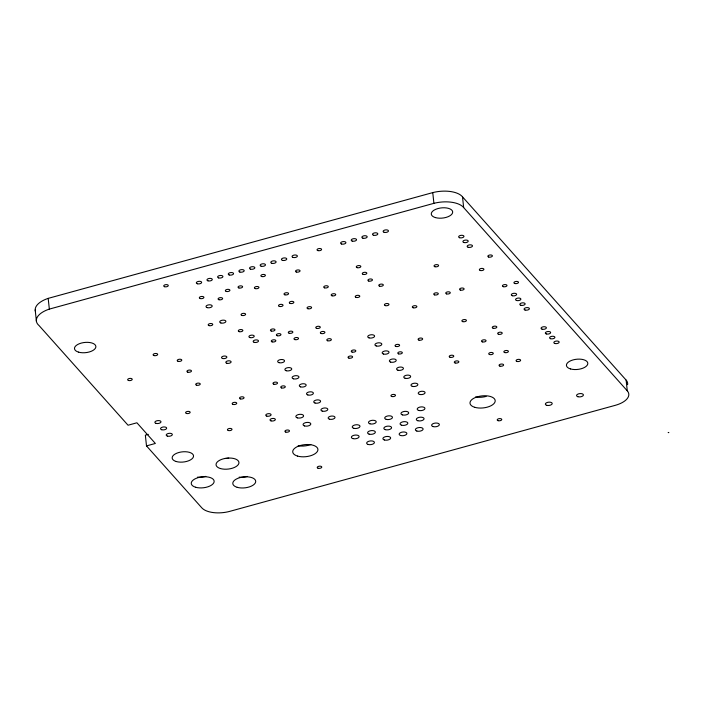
<?xml version="1.0" encoding="UTF-8"?>
<svg xmlns="http://www.w3.org/2000/svg" width="704" height="704" viewBox="0 0 704 704"><rect width="100%" height="100%" fill="white"/><g stroke="black" fill="none" stroke-linecap="round" stroke-linejoin="round"><path stroke-width="1.06" d="M668.395 432.59L668.8 432.617M35.464 311.406A24.112 11.502 -6.1 0 1 48.189 298.373L432.758 192.606A23.338 11.132 -6.1 0 1 462.51 196.856L626.129 380.098A21.701 10.358 -6.1 0 1 627.616 384.648M146.494 445.896L155.364 443.458L136.91 422.787L128.04 425.225L39.019 325.521A24.112 11.502 -6.1 0 1 49.342 309.1L433.902 203.333A23.338 11.132 -6.1 0 1 463.663 207.583L627.273 390.826A21.701 10.358 -6.1 0 1 615.252 405.337L229.9 511.324A21.701 10.358 -6.1 0 1 201.81 507.848L146.494 445.896L145.35 435.169L148.306 434.359M668.193 432.555L668.633 432.432M626.129 380.098L627.273 390.826M462.51 196.856L463.663 207.583M432.758 192.606L433.902 203.333M48.189 298.373L49.342 309.1M35.2 309.927L36.423 321.402M310.798 444.55A12.663 6.046 -6.1 0 1 298.197 445.773M247.368 476.432A11.51 5.491 -6.1 0 1 239.166 477.162M486.138 396.422A12.663 6.046 -6.1 0 1 475.473 397.012M205.806 476.379A11.51 5.491 -6.1 0 1 197.604 477.11M228.721 458.102A11.51 5.491 -6.1 0 1 224.726 458.498M379.623 286.185A2.306 1.1 -6.1 0 0 383.31 285.164A2.306 1.1 -6.1 0 0 380.195 284.24A2.306 1.1 -6.1 0 0 379.623 286.185M503.281 286.678A2.306 1.1 -6.1 0 0 506.968 285.666A2.306 1.1 -6.1 0 0 503.844 284.742A2.306 1.1 -6.1 0 0 503.281 286.678M297.519 456.078A12.663 6.046 -6.1 0 0 317.803 450.498A12.663 6.046 -6.1 0 0 300.634 445.412A12.663 6.046 -6.1 0 0 297.519 456.078M433.092 426.58A3.898 1.857 -6.1 0 0 439.331 424.864A3.898 1.857 -6.1 0 0 434.042 423.306A3.898 1.857 -6.1 0 0 433.092 426.58M385.273 305.615A2.306 1.1 -6.1 0 0 388.96 304.603A2.306 1.1 -6.1 0 0 385.845 303.679A2.306 1.1 -6.1 0 0 385.273 305.615M284.882 294.818A2.306 1.1 -6.1 0 0 288.561 293.797A2.306 1.1 -6.1 0 0 285.446 292.873A2.306 1.1 -6.1 0 0 284.882 294.818M474.795 407.317A12.663 6.046 -6.1 0 0 495.079 401.738A12.663 6.046 -6.1 0 0 477.91 396.651A12.663 6.046 -6.1 0 0 474.795 407.317M356.083 297.405A2.306 1.1 -6.1 0 0 359.77 296.393A2.306 1.1 -6.1 0 0 356.655 295.469A2.306 1.1 -6.1 0 0 356.083 297.405M363.132 274.384A2.306 1.1 -6.1 0 0 366.81 273.372A2.306 1.1 -6.1 0 0 363.695 272.448A2.306 1.1 -6.1 0 0 363.132 274.384M237.169 487.309A11.51 5.491 -6.1 0 0 255.596 482.24A11.51 5.491 -6.1 0 0 239.994 477.62A11.51 5.491 -6.1 0 0 237.169 487.309M514.8 283.51A2.306 1.1 -6.1 0 0 518.487 282.489A2.306 1.1 -6.1 0 0 515.363 281.565A2.306 1.1 -6.1 0 0 514.8 283.51M357.13 267.661A2.306 1.1 -6.1 0 0 360.818 266.649A2.306 1.1 -6.1 0 0 357.694 265.725A2.306 1.1 -6.1 0 0 357.13 267.661M195.606 487.247A11.51 5.491 -6.1 0 0 214.034 482.187A11.51 5.491 -6.1 0 0 198.431 477.567A11.51 5.491 -6.1 0 0 195.606 487.247M480.225 270.494A2.306 1.1 -6.1 0 0 483.903 269.482A2.306 1.1 -6.1 0 0 480.788 268.558A2.306 1.1 -6.1 0 0 480.225 270.494M255.262 288.605A2.306 1.1 -6.1 0 0 258.949 287.593A2.306 1.1 -6.1 0 0 255.825 286.669A2.306 1.1 -6.1 0 0 255.262 288.605M220.422 468.547A11.51 5.491 -6.1 0 0 238.841 463.478A11.51 5.491 -6.1 0 0 223.247 458.858A11.51 5.491 -6.1 0 0 220.422 468.547M239.158 331.646A2.306 1.1 -6.1 0 0 242.845 330.634A2.306 1.1 -6.1 0 0 239.721 329.71A2.306 1.1 -6.1 0 0 239.158 331.646M482.363 341.889A2.306 1.1 -6.1 0 0 486.042 340.877A2.306 1.1 -6.1 0 0 482.926 339.953A2.306 1.1 -6.1 0 0 482.363 341.889M352.229 241.094A2.684 1.285 -6.1 0 0 356.532 239.906A2.684 1.285 -6.1 0 0 352.889 238.832A2.684 1.285 -6.1 0 0 352.229 241.094M413.169 307.771A2.306 1.1 -6.1 0 0 416.856 306.759A2.306 1.1 -6.1 0 0 413.732 305.835A2.306 1.1 -6.1 0 0 413.169 307.771M277.244 335.729A2.306 1.1 -6.1 0 0 280.931 334.717A2.306 1.1 -6.1 0 0 277.807 333.793A2.306 1.1 -6.1 0 0 277.244 335.729M164.586 286.713A2.306 1.1 -6.1 0 0 168.274 285.701A2.306 1.1 -6.1 0 0 165.15 284.777A2.306 1.1 -6.1 0 0 164.586 286.713M324.588 287.857A2.306 1.1 -6.1 0 0 328.275 286.836A2.306 1.1 -6.1 0 0 325.151 285.912A2.306 1.1 -6.1 0 0 324.588 287.857M395.903 346.456A2.306 1.1 -6.1 0 0 399.59 345.444A2.306 1.1 -6.1 0 0 396.475 344.52A2.306 1.1 -6.1 0 0 395.903 346.456M332.033 295.803A2.306 1.1 -6.1 0 0 335.711 294.791A2.306 1.1 -6.1 0 0 332.596 293.867A2.306 1.1 -6.1 0 0 332.033 295.803M369.046 337.885A3.45 1.646 -6.1 0 0 374.572 336.362A3.45 1.646 -6.1 0 0 369.89 334.981A3.45 1.646 -6.1 0 0 369.046 337.885M294.835 339.601A2.306 1.1 -6.1 0 0 298.522 338.589A2.306 1.1 -6.1 0 0 295.398 337.665A2.306 1.1 -6.1 0 0 294.835 339.601M228.298 430.522A2.306 1.1 -6.1 0 0 231.986 429.51A2.306 1.1 -6.1 0 0 228.862 428.586A2.306 1.1 -6.1 0 0 228.298 430.522M419.522 394.416A3.45 1.646 -6.1 0 0 425.049 392.902A3.45 1.646 -6.1 0 0 420.367 391.512A3.45 1.646 -6.1 0 0 419.522 394.416M128.524 380.494A2.306 1.1 -6.1 0 0 132.211 379.474A2.306 1.1 -6.1 0 0 129.087 378.55A2.306 1.1 -6.1 0 0 128.524 380.494M493.134 328.231A2.306 1.1 -6.1 0 0 496.813 327.219A2.306 1.1 -6.1 0 0 493.698 326.295A2.306 1.1 -6.1 0 0 493.134 328.231M554.849 343.482A2.684 1.285 -6.1 0 0 559.143 342.302A2.684 1.285 -6.1 0 0 555.509 341.22A2.684 1.285 -6.1 0 0 554.849 343.482M450.076 357.298A2.306 1.1 -6.1 0 0 453.763 356.286A2.306 1.1 -6.1 0 0 450.639 355.362A2.306 1.1 -6.1 0 0 450.076 357.298M241.912 315.445A2.306 1.1 -6.1 0 0 245.599 314.433A2.306 1.1 -6.1 0 0 242.475 313.509A2.306 1.1 -6.1 0 0 241.912 315.445M512.31 295.733A2.684 1.285 -6.1 0 0 516.604 294.545A2.684 1.285 -6.1 0 0 512.961 293.471A2.684 1.285 -6.1 0 0 512.31 295.733M398.64 353.892A2.306 1.1 -6.1 0 0 402.318 352.88A2.306 1.1 -6.1 0 0 399.203 351.956A2.306 1.1 -6.1 0 0 398.64 353.892M307.903 308.73A2.306 1.1 -6.1 0 0 311.582 307.718A2.306 1.1 -6.1 0 0 308.466 306.794A2.306 1.1 -6.1 0 0 307.903 308.73M516.569 300.502A2.684 1.285 -6.1 0 0 520.863 299.314A2.684 1.285 -6.1 0 0 517.22 298.241A2.684 1.285 -6.1 0 0 516.569 300.502M153.974 355.573A2.306 1.1 -6.1 0 0 157.661 354.561A2.306 1.1 -6.1 0 0 154.537 353.637A2.306 1.1 -6.1 0 0 153.974 355.573M187.774 372.161A2.306 1.1 -6.1 0 0 191.462 371.149A2.306 1.1 -6.1 0 0 188.338 370.225A2.306 1.1 -6.1 0 0 187.774 372.161M520.819 305.272A2.684 1.285 -6.1 0 0 525.122 304.084A2.684 1.285 -6.1 0 0 521.479 303.01A2.684 1.285 -6.1 0 0 520.819 305.272M488.699 257.048A2.306 1.1 -6.1 0 0 492.378 256.036A2.306 1.1 -6.1 0 0 489.262 255.112A2.306 1.1 -6.1 0 0 488.699 257.048M178.086 361.319A2.306 1.1 -6.1 0 0 181.773 360.298A2.306 1.1 -6.1 0 0 178.658 359.374A2.306 1.1 -6.1 0 0 178.086 361.319M525.078 310.042A2.684 1.285 -6.1 0 0 529.382 308.854A2.684 1.285 -6.1 0 0 525.738 307.78A2.684 1.285 -6.1 0 0 525.078 310.042M317.891 250.606A2.306 1.1 -6.1 0 0 321.578 249.594A2.306 1.1 -6.1 0 0 318.454 248.67A2.306 1.1 -6.1 0 0 317.891 250.606M307.833 394.962A3.45 1.646 -6.1 0 0 313.359 393.439A3.45 1.646 -6.1 0 0 308.678 392.049A3.45 1.646 -6.1 0 0 307.833 394.962M362.868 238.163A2.684 1.285 -6.1 0 0 367.162 236.984A2.684 1.285 -6.1 0 0 363.528 235.902A2.684 1.285 -6.1 0 0 362.868 238.163M273.821 384.19A2.306 1.1 -6.1 0 0 277.508 383.178A2.306 1.1 -6.1 0 0 274.384 382.254A2.306 1.1 -6.1 0 0 273.821 384.19M412.306 386.346A3.45 1.646 -6.1 0 0 417.833 384.824A3.45 1.646 -6.1 0 0 413.16 383.434A3.45 1.646 -6.1 0 0 412.306 386.346M322.256 411.11A3.45 1.646 -6.1 0 0 327.782 409.587A3.45 1.646 -6.1 0 0 323.101 408.206A3.45 1.646 -6.1 0 0 322.256 411.11M278.986 362.657A3.45 1.646 -6.1 0 0 284.513 361.134A3.45 1.646 -6.1 0 0 279.831 359.744A3.45 1.646 -6.1 0 0 278.986 362.657M167.394 436.102A3.071 1.461 -6.1 0 0 172.304 434.746A3.071 1.461 -6.1 0 0 168.15 433.514A3.071 1.461 -6.1 0 0 167.394 436.102M161.718 429.739A3.071 1.461 -6.1 0 0 166.628 428.384A3.071 1.461 -6.1 0 0 162.474 427.152A3.071 1.461 -6.1 0 0 161.718 429.739M156.042 423.377A3.071 1.461 -6.1 0 0 160.952 422.03A3.071 1.461 -6.1 0 0 156.79 420.798A3.071 1.461 -6.1 0 0 156.042 423.377M353.716 428.296A3.898 1.857 -6.1 0 0 359.955 426.58A3.898 1.857 -6.1 0 0 354.666 425.014A3.898 1.857 -6.1 0 0 353.716 428.296M369.952 423.826A3.898 1.857 -6.1 0 0 376.191 422.11A3.898 1.857 -6.1 0 0 370.911 420.552A3.898 1.857 -6.1 0 0 369.952 423.826M386.188 419.364A3.898 1.857 -6.1 0 0 392.427 417.648A3.898 1.857 -6.1 0 0 387.147 416.082A3.898 1.857 -6.1 0 0 386.188 419.364M402.433 414.894A3.898 1.857 -6.1 0 0 408.672 413.178A3.898 1.857 -6.1 0 0 403.383 411.62A3.898 1.857 -6.1 0 0 402.433 414.894M418.669 410.432A3.898 1.857 -6.1 0 0 424.908 408.716A3.898 1.857 -6.1 0 0 419.628 407.15A3.898 1.857 -6.1 0 0 418.669 410.432M352.845 438.592A3.898 1.857 -6.1 0 0 359.084 436.876A3.898 1.857 -6.1 0 0 353.795 435.318A3.898 1.857 -6.1 0 0 352.845 438.592M369.081 434.13A3.898 1.857 -6.1 0 0 375.32 432.414A3.898 1.857 -6.1 0 0 370.031 430.848A3.898 1.857 -6.1 0 0 369.081 434.13M385.317 429.66A3.898 1.857 -6.1 0 0 391.556 427.944A3.898 1.857 -6.1 0 0 386.276 426.386A3.898 1.857 -6.1 0 0 385.317 429.66M401.553 425.198A3.898 1.857 -6.1 0 0 407.792 423.482A3.898 1.857 -6.1 0 0 402.512 421.916A3.898 1.857 -6.1 0 0 401.553 425.198M296.358 272.026A2.306 1.1 -6.1 0 0 300.045 271.014A2.306 1.1 -6.1 0 0 296.93 270.09A2.306 1.1 -6.1 0 0 296.358 272.026M418.95 340.12A2.306 1.1 -6.1 0 0 422.638 339.108A2.306 1.1 -6.1 0 0 419.514 338.184A2.306 1.1 -6.1 0 0 418.95 340.12M341.598 244.015A2.684 1.285 -6.1 0 0 345.893 242.836A2.684 1.285 -6.1 0 0 342.25 241.754A2.684 1.285 -6.1 0 0 341.598 244.015M186.454 413.468A2.306 1.1 -6.1 0 0 190.142 412.456A2.306 1.1 -6.1 0 0 187.018 411.532A2.306 1.1 -6.1 0 0 186.454 413.468M261.712 276.531A2.306 1.1 -6.1 0 0 265.39 275.519A2.306 1.1 -6.1 0 0 262.275 274.595A2.306 1.1 -6.1 0 0 261.712 276.531M434.597 294.888A2.306 1.1 -6.1 0 0 438.275 293.876A2.306 1.1 -6.1 0 0 435.16 292.952A2.306 1.1 -6.1 0 0 434.597 294.888M459.642 237.741A2.684 1.285 -6.1 0 0 463.945 236.553A2.684 1.285 -6.1 0 0 460.302 235.479A2.684 1.285 -6.1 0 0 459.642 237.741M352.114 352.062A2.306 1.1 -6.1 0 0 355.802 351.05A2.306 1.1 -6.1 0 0 352.678 350.126A2.306 1.1 -6.1 0 0 352.114 352.062M272.14 341.88A2.306 1.1 -6.1 0 0 275.827 340.868A2.306 1.1 -6.1 0 0 272.703 339.944A2.306 1.1 -6.1 0 0 272.14 341.88M327.677 340.771A2.306 1.1 -6.1 0 0 331.355 339.75A2.306 1.1 -6.1 0 0 328.24 338.826A2.306 1.1 -6.1 0 0 327.677 340.771M318.076 468.257A2.306 1.1 -6.1 0 0 321.763 467.245A2.306 1.1 -6.1 0 0 318.639 466.321A2.306 1.1 -6.1 0 0 318.076 468.257M463.901 242.51A2.684 1.285 -6.1 0 0 468.204 241.322A2.684 1.285 -6.1 0 0 464.561 240.249A2.684 1.285 -6.1 0 0 463.901 242.51M348.894 358.098A2.306 1.1 -6.1 0 0 352.581 357.086A2.306 1.1 -6.1 0 0 349.457 356.162A2.306 1.1 -6.1 0 0 348.894 358.098M329.463 419.188A3.45 1.646 -6.1 0 0 334.99 417.666A3.45 1.646 -6.1 0 0 330.308 416.284A3.45 1.646 -6.1 0 0 329.463 419.188M373.507 235.242A2.684 1.285 -6.1 0 0 377.802 234.054A2.684 1.285 -6.1 0 0 374.167 232.98A2.684 1.285 -6.1 0 0 373.507 235.242M279.356 306.434A2.306 1.1 -6.1 0 0 283.034 305.422A2.306 1.1 -6.1 0 0 279.919 304.498A2.306 1.1 -6.1 0 0 279.356 306.434M577.861 396.713A3.45 1.646 -6.1 0 0 583.387 395.19A3.45 1.646 -6.1 0 0 578.706 393.809A3.45 1.646 -6.1 0 0 577.861 396.713M226.222 291.438A2.306 1.1 -6.1 0 0 229.909 290.426A2.306 1.1 -6.1 0 0 226.785 289.502A2.306 1.1 -6.1 0 0 226.222 291.438M546.656 405.293A3.45 1.646 -6.1 0 0 552.182 403.77A3.45 1.646 -6.1 0 0 547.501 402.389A3.45 1.646 -6.1 0 0 546.656 405.293M282.427 260.357A2.684 1.285 -6.1 0 0 286.73 259.178A2.684 1.285 -6.1 0 0 283.087 258.095A2.684 1.285 -6.1 0 0 282.427 260.357M207.97 280.834A2.684 1.285 -6.1 0 0 212.274 279.655A2.684 1.285 -6.1 0 0 208.63 278.573A2.684 1.285 -6.1 0 0 207.97 280.834M218.61 277.913A2.684 1.285 -6.1 0 0 222.904 276.734A2.684 1.285 -6.1 0 0 219.27 275.651A2.684 1.285 -6.1 0 0 218.61 277.913M261.158 266.209A2.684 1.285 -6.1 0 0 265.452 265.03A2.684 1.285 -6.1 0 0 261.818 263.947A2.684 1.285 -6.1 0 0 261.158 266.209M229.249 274.982A2.684 1.285 -6.1 0 0 233.543 273.803A2.684 1.285 -6.1 0 0 229.9 272.73A2.684 1.285 -6.1 0 0 229.249 274.982M239.879 272.061A2.684 1.285 -6.1 0 0 244.182 270.882A2.684 1.285 -6.1 0 0 240.539 269.799A2.684 1.285 -6.1 0 0 239.879 272.061M250.518 269.139A2.684 1.285 -6.1 0 0 254.822 267.951A2.684 1.285 -6.1 0 0 251.178 266.878A2.684 1.285 -6.1 0 0 250.518 269.139M321.218 333.538A2.306 1.1 -6.1 0 0 324.905 332.517A2.306 1.1 -6.1 0 0 321.781 331.593A2.306 1.1 -6.1 0 0 321.218 333.538M271.788 263.287A2.684 1.285 -6.1 0 0 276.091 262.099A2.684 1.285 -6.1 0 0 272.448 261.026A2.684 1.285 -6.1 0 0 271.788 263.287M293.066 257.435A2.684 1.285 -6.1 0 0 297.361 256.247A2.684 1.285 -6.1 0 0 293.726 255.174A2.684 1.285 -6.1 0 0 293.066 257.435M460.407 290.101A2.306 1.1 -6.1 0 0 464.094 289.089A2.306 1.1 -6.1 0 0 460.979 288.165A2.306 1.1 -6.1 0 0 460.407 290.101M316.606 328.363A2.306 1.1 -6.1 0 0 320.285 327.351A2.306 1.1 -6.1 0 0 317.17 326.427A2.306 1.1 -6.1 0 0 316.606 328.363M290.171 303.459A2.306 1.1 -6.1 0 0 293.85 302.447A2.306 1.1 -6.1 0 0 290.734 301.523A2.306 1.1 -6.1 0 0 290.171 303.459M238.902 287.954A2.306 1.1 -6.1 0 0 242.59 286.942A2.306 1.1 -6.1 0 0 239.466 286.018A2.306 1.1 -6.1 0 0 238.902 287.954M285.78 432.089A2.306 1.1 -6.1 0 0 289.467 431.077A2.306 1.1 -6.1 0 0 286.343 430.153A2.306 1.1 -6.1 0 0 285.78 432.089M281.591 387.948A2.306 1.1 -6.1 0 0 285.278 386.936A2.306 1.1 -6.1 0 0 282.154 386.012A2.306 1.1 -6.1 0 0 281.591 387.948M196.548 385.202A2.306 1.1 -6.1 0 0 200.235 384.19A2.306 1.1 -6.1 0 0 197.111 383.266A2.306 1.1 -6.1 0 0 196.548 385.202M240.354 398.895A2.306 1.1 -6.1 0 0 244.033 397.883A2.306 1.1 -6.1 0 0 240.918 396.959A2.306 1.1 -6.1 0 0 240.354 398.895M462.739 321.64A2.306 1.1 -6.1 0 0 466.418 320.628A2.306 1.1 -6.1 0 0 463.302 319.704A2.306 1.1 -6.1 0 0 462.739 321.64M271.286 331.03A2.306 1.1 -6.1 0 0 274.965 330.018A2.306 1.1 -6.1 0 0 271.85 329.094A2.306 1.1 -6.1 0 0 271.286 331.03M207.187 307.63A3.115 1.487 -6.1 0 0 212.168 306.258A3.115 1.487 -6.1 0 0 207.953 305.008A3.115 1.487 -6.1 0 0 207.187 307.63M400.611 435.512A3.898 1.857 -6.1 0 0 406.85 433.796A3.898 1.857 -6.1 0 0 401.57 432.238A3.898 1.857 -6.1 0 0 400.611 435.512M416.847 431.05A3.898 1.857 -6.1 0 0 423.086 429.334A3.898 1.857 -6.1 0 0 417.806 427.768A3.898 1.857 -6.1 0 0 416.847 431.05M293.41 378.805A3.45 1.646 -6.1 0 0 298.936 377.282A3.45 1.646 -6.1 0 0 294.254 375.901A3.45 1.646 -6.1 0 0 293.41 378.805M435.38 217.58A10.745 5.122 -6.1 0 0 452.575 212.846A10.745 5.122 -6.1 0 0 438.011 208.534A10.745 5.122 -6.1 0 0 435.38 217.58M78.584 352.15A10.745 5.122 -6.1 0 0 95.779 347.415A10.745 5.122 -6.1 0 0 81.215 343.103A10.745 5.122 -6.1 0 0 78.584 352.15M176.238 461.525A10.745 5.122 -6.1 0 0 193.433 456.799A10.745 5.122 -6.1 0 0 178.878 452.487A10.745 5.122 -6.1 0 0 176.238 461.525M570.513 368.931A10.745 5.122 -6.1 0 0 587.708 364.197A10.745 5.122 -6.1 0 0 573.153 359.885A10.745 5.122 -6.1 0 0 570.513 368.931M542.071 329.173A2.684 1.285 -6.1 0 0 546.374 327.994A2.684 1.285 -6.1 0 0 542.731 326.911A2.684 1.285 -6.1 0 0 542.071 329.173M546.33 333.942A2.684 1.285 -6.1 0 0 550.625 332.763A2.684 1.285 -6.1 0 0 546.99 331.681A2.684 1.285 -6.1 0 0 546.33 333.942M550.59 338.712A2.684 1.285 -6.1 0 0 554.884 337.533A2.684 1.285 -6.1 0 0 551.25 336.45A2.684 1.285 -6.1 0 0 550.59 338.712M468.16 247.28A2.684 1.285 -6.1 0 0 472.463 246.092A2.684 1.285 -6.1 0 0 468.82 245.018A2.684 1.285 -6.1 0 0 468.16 247.28M498.529 334.277A2.306 1.1 -6.1 0 0 502.207 333.256A2.306 1.1 -6.1 0 0 499.092 332.332A2.306 1.1 -6.1 0 0 498.529 334.277M504.706 352.572A2.306 1.1 -6.1 0 0 508.394 351.56A2.306 1.1 -6.1 0 0 505.27 350.636A2.306 1.1 -6.1 0 0 504.706 352.572M233.033 404.422A2.306 1.1 -6.1 0 0 236.72 403.41A2.306 1.1 -6.1 0 0 233.596 402.486A2.306 1.1 -6.1 0 0 233.033 404.422M434.896 266.719A2.306 1.1 -6.1 0 0 438.583 265.707A2.306 1.1 -6.1 0 0 435.459 264.783A2.306 1.1 -6.1 0 0 434.896 266.719M489.579 354.552A2.306 1.1 -6.1 0 0 493.266 353.54A2.306 1.1 -6.1 0 0 490.142 352.616A2.306 1.1 -6.1 0 0 489.579 354.552M498.071 420.684A2.306 1.1 -6.1 0 0 501.75 419.672A2.306 1.1 -6.1 0 0 498.634 418.748A2.306 1.1 -6.1 0 0 498.071 420.684M516.93 361.442A2.306 1.1 -6.1 0 0 520.608 360.43A2.306 1.1 -6.1 0 0 517.493 359.506A2.306 1.1 -6.1 0 0 516.93 361.442M218.935 299.728A2.306 1.1 -6.1 0 0 222.622 298.716A2.306 1.1 -6.1 0 0 219.498 297.792A2.306 1.1 -6.1 0 0 218.935 299.728M209.044 325.618A2.306 1.1 -6.1 0 0 212.731 324.606A2.306 1.1 -6.1 0 0 209.607 323.682A2.306 1.1 -6.1 0 0 209.044 325.618M368.746 281.054A2.306 1.1 -6.1 0 0 372.434 280.042A2.306 1.1 -6.1 0 0 369.318 279.118A2.306 1.1 -6.1 0 0 368.746 281.054M391.794 396.502A2.306 1.1 -6.1 0 0 395.472 395.49A2.306 1.1 -6.1 0 0 392.357 394.566A2.306 1.1 -6.1 0 0 391.794 396.502M455.154 362.982A2.306 1.1 -6.1 0 0 458.841 361.97A2.306 1.1 -6.1 0 0 455.717 361.046A2.306 1.1 -6.1 0 0 455.154 362.982M200.209 298.549A2.306 1.1 -6.1 0 0 203.896 297.528A2.306 1.1 -6.1 0 0 200.772 296.604A2.306 1.1 -6.1 0 0 200.209 298.549M499.91 366.124A2.306 1.1 -6.1 0 0 503.589 365.112A2.306 1.1 -6.1 0 0 500.474 364.188A2.306 1.1 -6.1 0 0 499.91 366.124M446.582 293.902A2.306 1.1 -6.1 0 0 450.27 292.89A2.306 1.1 -6.1 0 0 447.146 291.966A2.306 1.1 -6.1 0 0 446.582 293.902M289.159 333.238A2.306 1.1 -6.1 0 0 292.846 332.226A2.306 1.1 -6.1 0 0 289.722 331.302A2.306 1.1 -6.1 0 0 289.159 333.238M315.04 403.031A3.45 1.646 -6.1 0 0 320.566 401.518A3.45 1.646 -6.1 0 0 315.885 400.127A3.45 1.646 -6.1 0 0 315.04 403.031M300.617 386.883A3.45 1.646 -6.1 0 0 306.143 385.361A3.45 1.646 -6.1 0 0 301.47 383.979A3.45 1.646 -6.1 0 0 300.617 386.883M286.194 370.726A3.45 1.646 -6.1 0 0 291.72 369.213A3.45 1.646 -6.1 0 0 287.047 367.822A3.45 1.646 -6.1 0 0 286.194 370.726M376.253 345.963A3.45 1.646 -6.1 0 0 381.779 344.441A3.45 1.646 -6.1 0 0 377.098 343.05A3.45 1.646 -6.1 0 0 376.253 345.963M383.469 354.033A3.45 1.646 -6.1 0 0 388.995 352.519A3.45 1.646 -6.1 0 0 384.314 351.129A3.45 1.646 -6.1 0 0 383.469 354.033M390.676 362.111A3.45 1.646 -6.1 0 0 396.202 360.598A3.45 1.646 -6.1 0 0 391.521 359.207A3.45 1.646 -6.1 0 0 390.676 362.111M397.883 370.19A3.45 1.646 -6.1 0 0 403.41 368.667A3.45 1.646 -6.1 0 0 398.737 367.286A3.45 1.646 -6.1 0 0 397.883 370.19M405.099 378.268A3.45 1.646 -6.1 0 0 410.626 376.746A3.45 1.646 -6.1 0 0 405.944 375.355A3.45 1.646 -6.1 0 0 405.099 378.268M417.798 420.728A3.898 1.857 -6.1 0 0 424.037 419.012A3.898 1.857 -6.1 0 0 418.748 417.446A3.898 1.857 -6.1 0 0 417.798 420.728M368.139 444.453A3.898 1.857 -6.1 0 0 374.378 442.737A3.898 1.857 -6.1 0 0 369.09 441.17A3.898 1.857 -6.1 0 0 368.139 444.453M384.375 439.982A3.898 1.857 -6.1 0 0 390.614 438.266A3.898 1.857 -6.1 0 0 385.334 436.7A3.898 1.857 -6.1 0 0 384.375 439.982M384.138 232.311A2.684 1.285 -6.1 0 0 388.441 231.132A2.684 1.285 -6.1 0 0 384.798 230.05A2.684 1.285 -6.1 0 0 384.138 232.311M197.331 283.765A2.684 1.285 -6.1 0 0 201.634 282.577A2.684 1.285 -6.1 0 0 197.991 281.503A2.684 1.285 -6.1 0 0 197.331 283.765M249.92 337.577A2.684 1.285 -6.1 0 0 254.214 336.398A2.684 1.285 -6.1 0 0 250.58 335.315A2.684 1.285 -6.1 0 0 249.92 337.577M254.179 342.346A2.684 1.285 -6.1 0 0 258.474 341.167A2.684 1.285 -6.1 0 0 254.83 340.085A2.684 1.285 -6.1 0 0 254.179 342.346M222.543 358.477A2.684 1.285 -6.1 0 0 226.838 357.289A2.684 1.285 -6.1 0 0 223.203 356.215A2.684 1.285 -6.1 0 0 222.543 358.477M226.802 363.246A2.684 1.285 -6.1 0 0 231.097 362.058A2.684 1.285 -6.1 0 0 227.454 360.985A2.684 1.285 -6.1 0 0 226.802 363.246M271.022 420.878A2.684 1.285 -6.1 0 0 275.326 419.698A2.684 1.285 -6.1 0 0 271.682 418.616A2.684 1.285 -6.1 0 0 271.022 420.878M266.763 416.108A2.684 1.285 -6.1 0 0 271.066 414.929A2.684 1.285 -6.1 0 0 267.423 413.846A2.684 1.285 -6.1 0 0 266.763 416.108M297.326 417.868A3.898 1.857 -6.1 0 0 303.565 416.152A3.898 1.857 -6.1 0 0 298.276 414.586A3.898 1.857 -6.1 0 0 297.326 417.868M304.533 425.938A3.898 1.857 -6.1 0 0 310.772 424.222A3.898 1.857 -6.1 0 0 305.492 422.664A3.898 1.857 -6.1 0 0 304.533 425.938M220.889 322.978A3.115 1.487 -6.1 0 0 225.87 321.605A3.115 1.487 -6.1 0 0 221.646 320.355A3.115 1.487 -6.1 0 0 220.889 322.978"/></g></svg>
